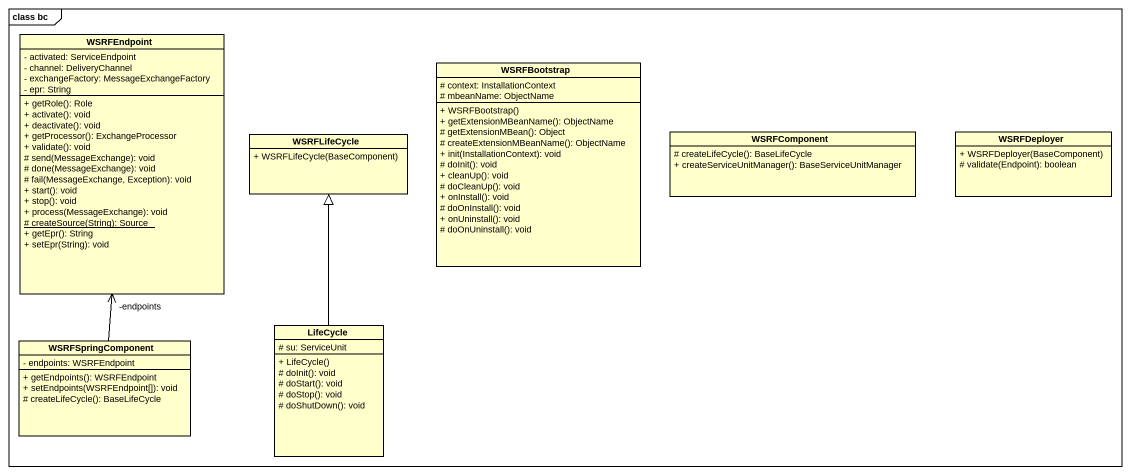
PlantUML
@startuml
mainframe class bc
hide circle
hide empty members
skinparam classAttributeIconSize 0
class WSRFEndpoint {
  - activated: ServiceEndpoint
  - channel: DeliveryChannel
  - exchangeFactory: MessageExchangeFactory
  - epr: String
  + getRole(): Role
  + activate(): void
  + deactivate(): void
  + getProcessor(): ExchangeProcessor
  + validate(): void
  # send(MessageExchange): void
  # done(MessageExchange): void
  # fail(MessageExchange, Exception): void
  + start(): void
  + stop(): void
  + process(MessageExchange): void
  {static} # createSource(String): Source
  + getEpr(): String
  + setEpr(String): void
}
class WSRFBootstrap {
  # context: InstallationContext
  # mbeanName: ObjectName
  + WSRFBootstrap()
  + getExtensionMBeanName(): ObjectName
  # getExtensionMBean(): Object
  # createExtensionMBeanName(): ObjectName
  + init(InstallationContext): void
  # doInit(): void
  + cleanUp(): void
  # doCleanUp(): void
  + onInstall(): void
  # doOnInstall(): void
  + onUninstall(): void
  # doOnUninstall(): void
}
class WSRFLifeCycle {
  + WSRFLifeCycle(BaseComponent)
}
class WSRFComponent {
  # createLifeCycle(): BaseLifeCycle
  + createServiceUnitManager(): BaseServiceUnitManager
}
class WSRFDeployer {
  + WSRFDeployer(BaseComponent)
  # validate(Endpoint): boolean
}
class LifeCycle {
  # su: ServiceUnit
  + LifeCycle()
  # doInit(): void
  # doStart(): void
  # doStop(): void
  # doShutDown(): void
}
class WSRFSpringComponent {
  - endpoints: WSRFEndpoint
  + getEndpoints(): WSRFEndpoint
  + setEndpoints(WSRFEndpoint[]): void
  # createLifeCycle(): BaseLifeCycle
}
LifeCycle -up-|> WSRFLifeCycle
WSRFSpringComponent -up-> "-endpoints" WSRFEndpoint
@enduml
